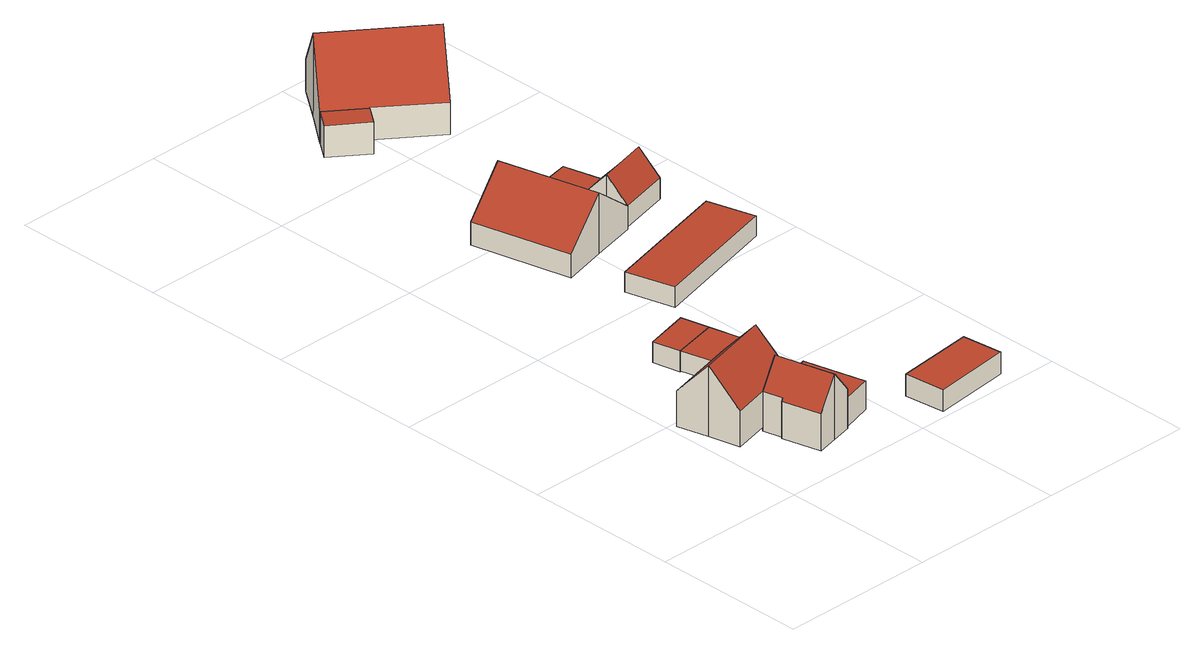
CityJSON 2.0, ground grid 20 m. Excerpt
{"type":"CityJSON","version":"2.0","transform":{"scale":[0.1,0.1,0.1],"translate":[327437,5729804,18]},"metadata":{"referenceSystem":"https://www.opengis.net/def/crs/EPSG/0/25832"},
"CityObjects":{
"building1":{"type":"Building","attributes":{"Geometrietyp2DReferenz":"3000","Gemeindeschluessel":"05170048","function":"31001_1010","roofType":"3100","measuredHeight":9.15},"address":[{"country":"Germany","locality":"Wesel","thoroughfareNumber":"9","thoroughfareName":"Böckersche Straße"}],"geometry":[{"type":"Solid","lod":"2","boundaries":[[[[0,1,2,3]],[[4,5,1,0]],[[6,7,5,4]],[[8,9,7,6]],[[10,11,9,8]],[[12,13,11,10]],[[14,15,13,12]],[[3,2,15,14]],[[0,3,14,12,10,4]],[[8,6,4,10]],[[1,5,7,9,11,13,15,2]]]],"semantics":{"surfaces":[{"type":"WallSurface"},{"type":"RoofSurface"},{"type":"GroundSurface"}],"values":[[0,0,0,0,0,0,0,0,1,1,2]]}}]},
"building2":{"type":"Building","attributes":{"Geometrietyp2DReferenz":"3000","Gemeindeschluessel":"05170048","function":"31001_1010","roofType":"3100","measuredHeight":8.4},"address":[{"country":"Germany","locality":"Wesel","thoroughfareNumber":"9","thoroughfareName":"Böckersche Straße"}],"geometry":[{"type":"Solid","lod":"2","boundaries":[[[[16,17,18,19]],[[3,20,17,16]],[[21,22,20,3]],[[14,23,22,21]],[[24,25,23,14]],[[26,27,25,24]],[[28,29,27,26]],[[19,18,29,28]],[[3,16,19,28,26,21]],[[24,14,21,26]],[[17,20,22,23,25,27,29,18]]]],"semantics":{"surfaces":[{"type":"WallSurface"},{"type":"RoofSurface"},{"type":"GroundSurface"}],"values":[[0,0,0,0,0,0,0,0,1,1,2]]}}]},
"building3":{"type":"Building","attributes":{"Geometrietyp2DReferenz":"3000","Gemeindeschluessel":"05170048","function":"31001_1010","roofType":"1000","measuredHeight":3.69},"address":[{"country":"Germany","locality":"Wesel","thoroughfareNumber":"9","thoroughfareName":"Böckersche Straße"}],"geometry":[{"type":"Solid","lod":"2","boundaries":[[[[30,31,32,33]],[[34,35,31,30]],[[36,37,35,34]],[[38,39,37,36]],[[33,32,39,38]],[[36,34,30,33,38]],[[31,35,37,39,32]]]],"semantics":{"surfaces":[{"type":"WallSurface"},{"type":"RoofSurface"},{"type":"GroundSurface"}],"values":[[0,0,0,0,0,1,2]]}}]},
"building4":{"type":"Building","attributes":{"Geometrietyp2DReferenz":"3000","Gemeindeschluessel":"05170048","function":"31001_2723","roofType":"1000","measuredHeight":2.55},"address":[{"country":"Germany","locality":"Wesel","thoroughfareNumber":"9","thoroughfareName":"Böckersche Straße"}],"geometry":[{"type":"Solid","lod":"2","boundaries":[[[[40,41,42,43]],[[44,45,41,40]],[[46,47,45,44]],[[43,42,47,46]],[[44,40,43,46]],[[41,45,47,42]]]],"semantics":{"surfaces":[{"type":"WallSurface"},{"type":"RoofSurface"},{"type":"GroundSurface"}],"values":[[0,0,0,0,1,2]]}}]},
"building5":{"type":"Building","attributes":{"Geometrietyp2DReferenz":"3000","Gemeindeschluessel":"05170048","function":"31001_2463","roofType":"1000","measuredHeight":2.66},"address":[{"country":"Germany","locality":"Wesel","thoroughfareNumber":"9","thoroughfareName":"Böckersche Straße"}],"geometry":[{"type":"Solid","lod":"2","boundaries":[[[[48,49,50,51]],[[43,52,49,48]],[[46,53,52,43]],[[51,50,53,46]],[[43,48,51,46]],[[49,52,53,50]]]],"semantics":{"surfaces":[{"type":"WallSurface"},{"type":"RoofSurface"},{"type":"GroundSurface"}],"values":[[0,0,0,0,1,2]]}}]},
"building6":{"type":"Building","attributes":{"Geometrietyp2DReferenz":"3000","Gemeindeschluessel":"05170048","function":"31001_2723","roofType":"1000","measuredHeight":2.84},"address":[{"country":"Germany","locality":"Wesel","thoroughfareNumber":"9","thoroughfareName":"Böckersche Straße"}],"geometry":[{"type":"Solid","lod":"2","boundaries":[[[[54,55,56,57]],[[58,59,55,54]],[[60,61,59,58]],[[57,56,61,60]],[[58,54,57,60]],[[55,59,61,56]]]],"semantics":{"surfaces":[{"type":"WallSurface"},{"type":"RoofSurface"},{"type":"GroundSurface"}],"values":[[0,0,0,0,1,2]]}}]},
"building7":{"type":"Building","attributes":{"Geometrietyp2DReferenz":"3000","Gemeindeschluessel":"05170048","function":"31001_1010","roofType":"3100","measuredHeight":7.8},"address":[{"country":"Germany","locality":"Wesel","thoroughfareNumber":"10","thoroughfareName":"Böckersche Straße"}],"geometry":[{"type":"Solid","lod":"2","boundaries":[[[[62,63,64,65]],[[66,67,63,62]],[[68,69,67,66]],[[70,71,69,68]],[[72,73,71,70]],[[74,75,73,72]],[[76,77,75,74]],[[65,64,77,76]],[[72,70,68,66,62,74]],[[65,76,74,62]],[[63,67,69,71,73,75,77,64]]]],"semantics":{"surfaces":[{"type":"WallSurface"},{"type":"RoofSurface"},{"type":"GroundSurface"}],"values":[[0,0,0,0,0,0,0,0,1,1,2]]}}]},
"building8":{"type":"Building","attributes":{"Geometrietyp2DReferenz":"3000","Gemeindeschluessel":"05170048","function":"31001_2463","roofType":"1000","measuredHeight":2.59},"address":[{"country":"Germany","locality":"Wesel","thoroughfareNumber":"10","thoroughfareName":"Böckersche Straße"}],"geometry":[{"type":"Solid","lod":"2","boundaries":[[[[78,79,80,81]],[[82,83,79,78]],[[84,85,83,82]],[[81,80,85,84]],[[82,78,81,84]],[[79,83,85,80]]]],"semantics":{"surfaces":[{"type":"WallSurface"},{"type":"RoofSurface"},{"type":"GroundSurface"}],"values":[[0,0,0,0,1,2]]}}]},
"building9":{"type":"Building","attributes":{"Geometrietyp2DReferenz":"3000","Gemeindeschluessel":"05170048","function":"31001_1010","roofType":"1000","measuredHeight":2.36},"address":[{"country":"Germany","locality":"Wesel","thoroughfareNumber":"10","thoroughfareName":"Böckersche Straße"}],"geometry":[{"type":"Solid","lod":"2","boundaries":[[[[86,87,88,89]],[[90,91,87,86]],[[92,93,91,90]],[[89,88,93,92]],[[90,86,89,92]],[[87,91,93,88]]]],"semantics":{"surfaces":[{"type":"WallSurface"},{"type":"RoofSurface"},{"type":"GroundSurface"}],"values":[[0,0,0,0,1,2]]}}]},
"building10":{"type":"Building","attributes":{"Geometrietyp2DReferenz":"3000","Gemeindeschluessel":"05170048","function":"31001_1010","roofType":"3100","measuredHeight":5.8},"address":[{"country":"Germany","locality":"Wesel","thoroughfareNumber":"10","thoroughfareName":"Böckersche Straße"}],"geometry":[{"type":"Solid","lod":"2","boundaries":[[[[94,95,96,72]],[[70,91,95,94]],[[97,87,91,70]],[[98,99,87,97]],[[100,101,99,98]],[[102,103,101,100]],[[72,96,103,102]],[[98,97,70,94,100]],[[72,102,100,94]],[[95,91,87,99,101,103,96]]]],"semantics":{"surfaces":[{"type":"WallSurface"},{"type":"RoofSurface"},{"type":"GroundSurface"}],"values":[[0,0,0,0,0,0,0,1,1,2]]}}]},
"building11":{"type":"Building","attributes":{"Gemeindeschluessel":"05170048","Geometrietyp2DReferenz":"3000","function":"31001_1010"},"address":[{"country":"Germany","locality":"Wesel","thoroughfareNumber":"10a","thoroughfareName":"Böckersche Straße"}],"children":["building11-1","building11-2"]},
"building11-1":{"type":"BuildingPart","attributes":{"roofType":"3100","measuredHeight":10.83},"parents":["building11"],"geometry":[{"type":"Solid","lod":"2","boundaries":[[[[104,105,106,107]],[[108,109,105,104]],[[110,111,109,108]],[[112,113,111,110]],[[114,115,113,112]],[[116,117,115,114]],[[118,117,116]],[[107,106,119,120]],[[107,120,118,116,114,112,104]],[[110,108,104,112]],[[105,109,111,113,115,117,119,106]],[[120,119,117,118]]]],"semantics":{"surfaces":[{"type":"WallSurface"},{"type":"RoofSurface"},{"type":"GroundSurface"},{"type":"ClosureSurface"}],"values":[[0,0,0,0,0,0,0,0,1,1,2,3]]}}]},
"building11-2":{"type":"BuildingPart","attributes":{"roofType":"1000","measuredHeight":4.15},"parents":["building11"],"geometry":[{"type":"Solid","lod":"2","boundaries":[[[[120,119,121,122]],[[123,124,117,118]],[[122,121,124,123]],[[118,120,122,123]],[[119,117,124,121]],[[118,117,119,120]]]],"semantics":{"surfaces":[{"type":"WallSurface"},{"type":"RoofSurface"},{"type":"GroundSurface"},{"type":"ClosureSurface"}],"values":[[0,0,0,1,2,3]]}}]}
},
"vertices":[
[24,108,56],[24,108,10],[71,120,10],[71,120,56],[15,148,101],[15,148,10],[5,188,56],[5,188,10],[104,213,56],[104,213,10],[113,173,101],[113,173,10],[122,137,61],[122,137,10],[123,133,56],[123,133,10],
[77,95,56],[77,95,5],[75,94,5],[75,94,53],[71,120,5],[97,127,89],[97,127,5],[123,133,5],[141,58,56],[141,58,5],[115,52,89],[115,52,5],[87,45,53],[87,45,5],
[180,69,45],[180,69,8],[161,147,8],[161,147,45],[141,58,45],[141,58,8],[123,133,45],[123,133,8],[122,137,45],[122,137,8],
[157,237,37],[157,237,11],[147,280,11],[147,280,37],[100,223,37],[100,223,11],[89,267,37],[89,267,11],
[139,316,37],[139,316,10],[81,302,10],[81,302,37],[147,280,10],[89,267,10],
[336,73,33],[336,73,5],[235,62,5],[235,62,33],[342,21,33],[342,21,5],[241,9,33],[241,9,5],
[172,635,87],[172,635,9],[115,620,9],[115,620,39],[229,650,39],[229,650,9],[235,627,39],[235,627,9],[248,575,39],[248,575,9],[261,522,39],[261,522,9],[203,508,87],[203,508,9],[145,493,39],[145,493,9],
[349,410,37],[349,410,11],[332,471,11],[332,471,37],[180,366,37],[180,366,11],[163,428,37],[163,428,11],
[285,585,36],[285,585,12],[273,635,12],[273,635,36],[248,575,36],[248,575,12],[235,627,36],[235,627,12],
[255,549,70],[255,549,12],[261,522,12],[285,585,39],[317,592,39],[317,592,12],[322,566,70],[322,566,12],[328,539,39],[328,539,12],
[178,929,121],[178,929,13],[144,885,13],[144,885,54],[211,974,54],[211,974,13],[327,886,54],[327,886,13],[293,842,121],[293,842,13],[259,797,54],[259,797,13],[188,851,55],[188,851,13],[188,851,54],[144,884,13],[144,884,54],
[126,860,13],[126,860,54],[170,827,54],[170,827,13]
]}
